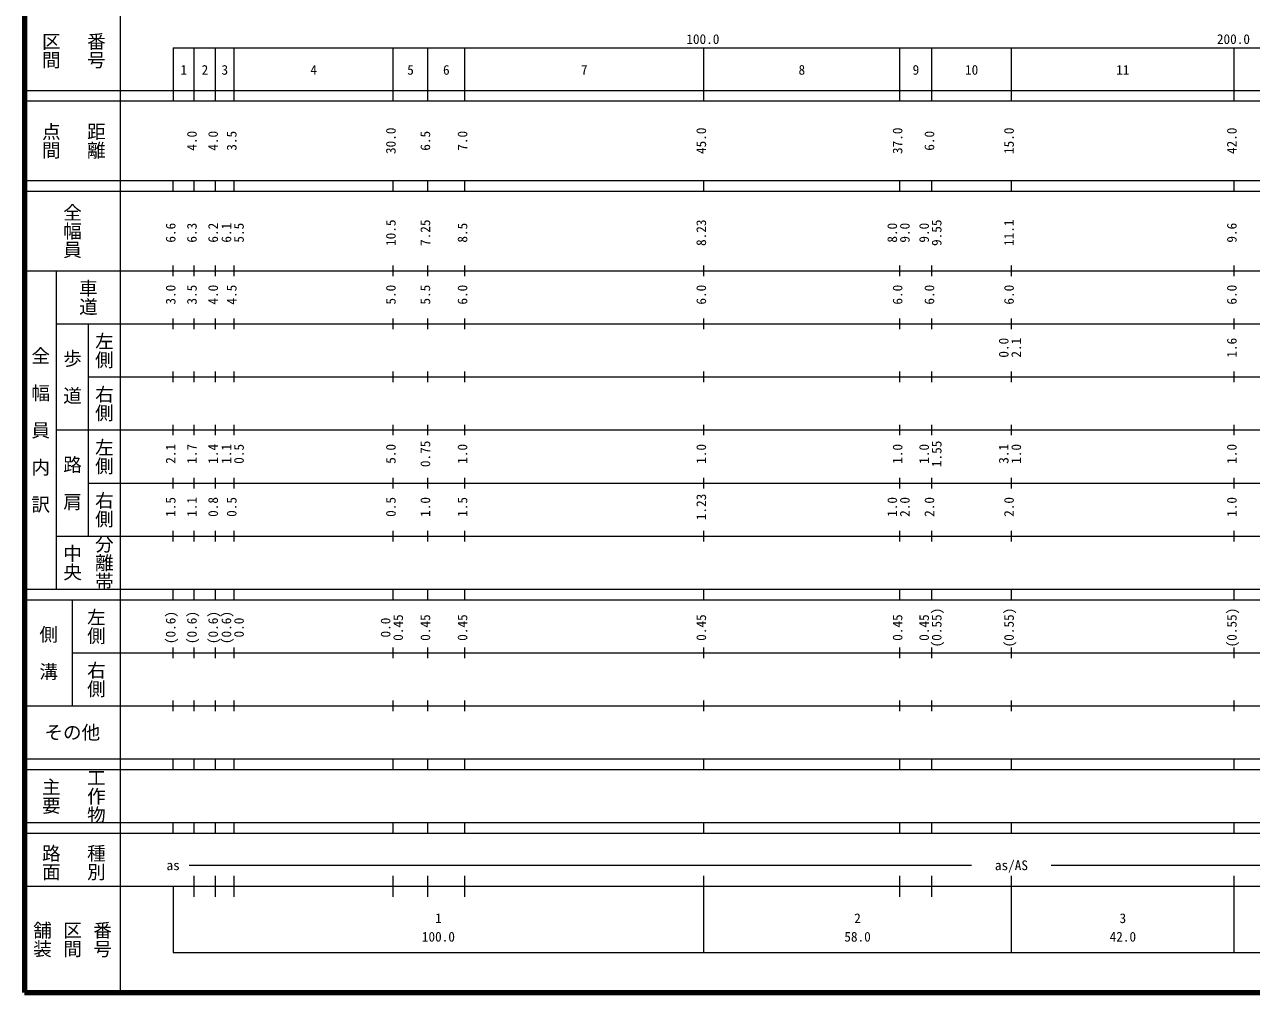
# Model space of a CAD drawing. Units: millimetres on the paper, enlarged 1000 times. Extents: x 40000 to 680000, y 20000 to 380000.
# Drawn here: x 40000 to 271242, y 20000 to 202409 of the extents above; entities that cross this region are included whole.
import ezdxf
from ezdxf.enums import TextEntityAlignment as Align

# ---------------------------------------------------------------- set-up
doc = ezdxf.new("R2010")
doc.units = ezdxf.units.MM
doc.header["$LTSCALE"] = 1000
doc.layers.add('M-TTL', color=2, linetype='Continuous', lineweight=140)
doc.layers.add('M-TTL-BAND', color=7, linetype='Continuous', lineweight=13)
doc.styles.add('@ＭＳ ゴシック', font='')
doc.styles.add('ＭＳ ゴシック', font='')
doc.styles.get('@ＭＳ ゴシック').set_extended_font_data('@MS Gothic')
doc.styles.get('ＭＳ ゴシック').set_extended_font_data('MS Gothic')

msp = doc.modelspace()

# ---------------------------------------------------------------- linework, layer by layer
at = {"layer": 'M-TTL'}
for p, q in [((40000, 380000), (40000, 20000)), ((40000, 20000), (680000, 20000))]:
    msp.add_line(p, q, dxfattribs=at)
at = {"layer": 'M-TTL-BAND'}
for p, q in [((58000, 370000), (58000, 20000)), ((68000, 198000), (579000, 198000)), ((68000, 198000), (68000, 188000)), ((72000, 188000), (72000, 198000)), ((76000, 188000), (76000, 198000)), ((79500, 188000), (79500, 198000)), ((109500, 188000), (109500, 198000)), ((116000, 188000), (116000, 198000)), ((123000, 188000), (123000, 198000)), ((168000, 188000), (168000, 198000)), ((205000, 188000), (205000, 198000)), ((211000, 188000), (211000, 198000)), ((226000, 188000), (226000, 198000)), ((268000, 188000), (268000, 198000)), ((40000, 190000), (579000, 190000)), ((40000, 188000), (579000, 188000)), ((40000, 173000), (579000, 173000)), ((68000, 171000), (68000, 173000)), ((72000, 171000), (72000, 173000)), ((76000, 171000), (76000, 173000)), ((79500, 171000), (79500, 173000)), ((109500, 171000), (109500, 173000)), ((116000, 171000), (116000, 173000)), ((123000, 171000), (123000, 173000)), ((168000, 171000), (168000, 173000)), ((205000, 171000), (205000, 173000)), ((211000, 171000), (211000, 173000)), ((226000, 171000), (226000, 173000)), ((268000, 171000), (268000, 173000)), ((40000, 171000), (579000, 171000)), ((40000, 156000), (579000, 156000)), ((46000, 96000), (46000, 156000)), ((68000, 155000), (68000, 157000)), ((72000, 155000), (72000, 157000)), ((76000, 155000), (76000, 157000)), ((79500, 155000), (79500, 157000)), ((109500, 155000), (109500, 157000)), ((116000, 155000), (116000, 157000)), ((123000, 155000), (123000, 157000)), ((168000, 155000), (168000, 157000)), ((205000, 155000), (205000, 157000)), ((211000, 155000), (211000, 157000)), ((226000, 155000), (226000, 157000)), ((268000, 155000), (268000, 157000)), ((46000, 146000), (579000, 146000)), ((52000, 146000), (52000, 106000)), ((68000, 145000), (68000, 147000)), ((72000, 145000), (72000, 147000)), ((76000, 145000), (76000, 147000)), ((79500, 145000), (79500, 147000)), ((109500, 145000), (109500, 147000)), ((116000, 145000), (116000, 147000)), ((123000, 145000), (123000, 147000)), ((168000, 145000), (168000, 147000)), ((205000, 145000), (205000, 147000)), ((211000, 145000), (211000, 147000)), ((226000, 145000), (226000, 147000)), ((268000, 145000), (268000, 147000)), ((68000, 135000), (68000, 137000)), ((72000, 135000), (72000, 137000)), ((76000, 135000), (76000, 137000)), ((79500, 135000), (79500, 137000)), ((109500, 135000), (109500, 137000)), ((116000, 135000), (116000, 137000)), ((123000, 135000), (123000, 137000)), ((168000, 135000), (168000, 137000)), ((205000, 135000), (205000, 137000)), ((211000, 135000), (211000, 137000)), ((226000, 135000), (226000, 137000)), ((268000, 135000), (268000, 137000)), ((52000, 136000), (579000, 136000)), ((46000, 126000), (579000, 126000)), ((68000, 125000), (68000, 127000)), ((72000, 125000), (72000, 127000)), ((76000, 125000), (76000, 127000)), ((79500, 125000), (79500, 127000)), ((109500, 125000), (109500, 127000)), ((116000, 125000), (116000, 127000)), ((123000, 125000), (123000, 127000)), ((168000, 125000), (168000, 127000)), ((205000, 125000), (205000, 127000)), ((211000, 125000), (211000, 127000)), ((226000, 125000), (226000, 127000)), ((268000, 125000), (268000, 127000)), ((52000, 116000), (579000, 116000)), ((68000, 115000), (68000, 117000)), ((72000, 115000), (72000, 117000)), ((76000, 115000), (76000, 117000)), ((79500, 115000), (79500, 117000)), ((109500, 115000), (109500, 117000)), ((116000, 115000), (116000, 117000)), ((123000, 115000), (123000, 117000)), ((168000, 115000), (168000, 117000)), ((205000, 115000), (205000, 117000)), ((211000, 115000), (211000, 117000)), ((226000, 115000), (226000, 117000)), ((268000, 115000), (268000, 117000)), ((68000, 105000), (68000, 107000)), ((72000, 105000), (72000, 107000)), ((76000, 105000), (76000, 107000)), ((79500, 105000), (79500, 107000)), ((109500, 105000), (109500, 107000)), ((116000, 105000), (116000, 107000)), ((123000, 105000), (123000, 107000)), ((168000, 105000), (168000, 107000)), ((205000, 105000), (205000, 107000)), ((211000, 105000), (211000, 107000)), ((226000, 105000), (226000, 107000)), ((268000, 105000), (268000, 107000)), ((46000, 106000), (579000, 106000)), ((40000, 96000), (579000, 96000)), ((68000, 94000), (68000, 96000)), ((72000, 94000), (72000, 96000)), ((76000, 94000), (76000, 96000)), ((79500, 94000), (79500, 96000)), ((109500, 94000), (109500, 96000)), ((116000, 94000), (116000, 96000)), ((123000, 94000), (123000, 96000)), ((168000, 94000), (168000, 96000)), ((205000, 94000), (205000, 96000)), ((211000, 94000), (211000, 96000)), ((226000, 94000), (226000, 96000)), ((268000, 94000), (268000, 96000)), ((40000, 94000), (579000, 94000)), ((49000, 94000), (49000, 74000)), ((49000, 84000), (579000, 84000)), ((68000, 83000), (68000, 85000)), ((72000, 83000), (72000, 85000)), ((76000, 83000), (76000, 85000)), ((79500, 83000), (79500, 85000)), ((109500, 83000), (109500, 85000)), ((116000, 83000), (116000, 85000)), ((123000, 83000), (123000, 85000)), ((168000, 83000), (168000, 85000)), ((205000, 83000), (205000, 85000)), ((211000, 83000), (211000, 85000)), ((226000, 83000), (226000, 85000)), ((268000, 83000), (268000, 85000)), ((40000, 74000), (579000, 74000)), ((68000, 73000), (68000, 75000)), ((72000, 73000), (72000, 75000)), ((76000, 73000), (76000, 75000)), ((79500, 73000), (79500, 75000)), ((109500, 73000), (109500, 75000)), ((116000, 73000), (116000, 75000)), ((123000, 73000), (123000, 75000)), ((168000, 73000), (168000, 75000)), ((205000, 73000), (205000, 75000)), ((211000, 73000), (211000, 75000)), ((226000, 73000), (226000, 75000)), ((268000, 73000), (268000, 75000)), ((40000, 64000), (579000, 64000)), ((68000, 62000), (68000, 64000)), ((72000, 62000), (72000, 64000)), ((76000, 62000), (76000, 64000)), ((79500, 62000), (79500, 64000)), ((109500, 62000), (109500, 64000)), ((116000, 62000), (116000, 64000)), ((123000, 62000), (123000, 64000)), ((168000, 62000), (168000, 64000)), ((205000, 62000), (205000, 64000)), ((211000, 62000), (211000, 64000)), ((226000, 62000), (226000, 64000)), ((268000, 62000), (268000, 64000)), ((40000, 62000), (579000, 62000)), ((40000, 52000), (579000, 52000)), ((68000, 50000), (68000, 52000)), ((72000, 50000), (72000, 52000)), ((76000, 50000), (76000, 52000)), ((79500, 50000), (79500, 52000)), ((109500, 50000), (109500, 52000)), ((116000, 50000), (116000, 52000)), ((123000, 50000), (123000, 52000)), ((168000, 50000), (168000, 52000)), ((205000, 50000), (205000, 52000)), ((211000, 50000), (211000, 52000)), ((226000, 50000), (226000, 52000)), ((268000, 50000), (268000, 52000)), ((40000, 50000), (579000, 50000)), ((71000, 44000), (218500, 44000)), ((233500, 44000), (470500, 44000)), ((72000, 38000), (72000, 42000)), ((76000, 38000), (76000, 42000)), ((79500, 38000), (79500, 42000)), ((109500, 38000), (109500, 42000)), ((116000, 38000), (116000, 42000)), ((123000, 38000), (123000, 42000)), ((168000, 27500), (168000, 42000)), ((205000, 38000), (205000, 42000)), ((211000, 38000), (211000, 42000)), ((226000, 27500), (226000, 42000)), ((268000, 27500), (268000, 42000)), ((40000, 40000), (579000, 40000)), ((68000, 40000), (68000, 27500)), ((68000, 27500), (579000, 27500))]:
    msp.add_line(p, q, dxfattribs=at)

# ---------------------------------------------------------------- texts
at = {"layer": 'M-TTL-BAND', "style": '@ＭＳ ゴシック'}
for s, p in [('区間', (45000, 197500)), ('番号', (53500, 197500)), ('点間', (45000, 180500)), ('距離', (53500, 180500)), ('全幅員', (49000, 163500)), ('車道', (52000, 151000)), ('左側', (55000, 141000)), ('全\u3000幅\u3000員\u3000内\u3000訳', (43000, 126000)), ('歩\u3000道', (49000, 136000)), ('右側', (55000, 131000)), ('左側', (55000, 121000)), ('路\u3000肩', (49000, 116000)), ('右側', (55000, 111000)), ('中央', (49000, 101000)), ('分離帯', (55000, 101000)), ('左側', (53500, 89000)), ('側\u3000溝', (44500, 84000)), ('右側', (53500, 79000)), ('主要', (45000, 57000)), ('工作物', (53500, 57000)), ('路面', (45000, 44500)), ('種別', (53500, 44500)), ('舗装', (43333, 30000)), ('区間', (49000, 30000)), ('番号', (54667, 30000))]:
    msp.add_text(s, height=2566, rotation=270, dxfattribs=at).set_placement(p, align=Align.MIDDLE_CENTER)
at = {"layer": 'M-TTL-BAND', "style": 'ＭＳ ゴシック'}
for s, p in [('100.0', (167844, 198195)), ('200.0', (267844, 198195)), ('1', (70000, 192405)), ('2', (74000, 192405)), ('3', (77750, 192405)), ('4', (94500, 192405)), ('5', (112750, 192405)), ('6', (119500, 192405)), ('7', (145500, 192405)), ('8', (186500, 192405)), ('9', (208000, 192405)), ('10', (218500, 192405)), ('11', (247000, 192405)), ('as', (68000, 42500)), ('as/AS', (226000, 42500)), ('1', (118000, 32523)), ('2', (197000, 32523)), ('3', (247000, 32523)), ('100.0', (118000, 29033)), ('58.0', (197000, 29033)), ('42.0', (247000, 29033))]:
    msp.add_text(s, height=1833, dxfattribs=at).set_placement(p, align=Align.BOTTOM_CENTER)
for s, p in [('30.0', (110500, 180500)), ('45.0', (169000, 180500)), ('37.0', (206000, 180500)), ('15.0', (227000, 180500)), ('42.0', (269000, 180500)), ('4.0', (73000, 180500)), ('4.0', (77000, 180500)), ('3.5', (80500, 180500)), ('6.5', (117000, 180500)), ('7.0', (124000, 180500)), ('6.0', (212000, 180500)), ('6.6', (69000, 163174)), ('6.3', (73000, 163174)), ('6.2', (77000, 163174)), ('6.1', (79500, 163174)), ('5.5', (81870, 163174)), ('10.5', (110500, 163174)), ('7.25', (117000, 163174)), ('8.5', (124000, 163174)), ('8.23', (169000, 163174)), ('8.0', (205000, 163174)), ('9.0', (207370, 163174)), ('9.0', (211000, 163174)), ('9.55', (213370, 163174)), ('11.1', (227000, 163174)), ('9.6', (269000, 163174)), ('3.0', (69000, 151500)), ('3.5', (73000, 151500)), ('4.0', (77000, 151500)), ('4.5', (80500, 151500)), ('5.0', (110500, 151500)), ('5.5', (117000, 151500)), ('6.0', (124000, 151500)), ('6.0', (169000, 151500)), ('6.0', (206000, 151500)), ('6.0', (212000, 151500)), ('6.0', (227000, 151500)), ('6.0', (269000, 151500)), ('0.0', (226000, 141500)), ('2.1', (228370, 141500)), ('1.6', (269000, 141500)), ('2.1', (69000, 121500)), ('1.7', (73000, 121500)), ('1.4', (77000, 121500)), ('1.1', (79500, 121500)), ('0.5', (81870, 121500)), ('5.0', (110500, 121500)), ('0.75', (117000, 121500)), ('1.0', (124000, 121500)), ('1.0', (169000, 121500)), ('1.0', (206000, 121500)), ('1.0', (211000, 121500)), ('1.55', (213370, 121500)), ('3.1', (226000, 121500)), ('1.0', (228370, 121500)), ('1.0', (269000, 121500)), ('1.23', (169000, 111500)), ('1.5', (69000, 111500)), ('1.1', (73000, 111500)), ('0.8', (77000, 111500)), ('0.5', (80500, 111500)), ('0.5', (110500, 111500)), ('1.0', (117000, 111500)), ('1.5', (124000, 111500)), ('1.0', (205000, 111500)), ('2.0', (207370, 111500)), ('2.0', (212000, 111500)), ('2.0', (227000, 111500)), ('1.0', (269000, 111500)), ('(0.6)', (69000, 88764)), ('(0.6)', (73000, 88764)), ('(0.6)', (77000, 88764)), ('(0.6)', (79500, 88764)), ('0.0', (81870, 88764)), ('0.0', (109500, 88764)), ('0.45', (111870, 88764)), ('0.45', (117000, 88764)), ('0.45', (124000, 88764)), ('0.45', (169000, 88764)), ('0.45', (206000, 88764)), ('0.45', (211000, 88764)), ('(0.55)', (213370, 88764)), ('(0.55)', (227000, 88764)), ('(0.55)', (269000, 88764))]:
    msp.add_text(s, height=1833, rotation=90, dxfattribs=at).set_placement(p, align=Align.BOTTOM_CENTER)
msp.add_text('その他', height=2566, dxfattribs=at).set_placement((49000, 69000), align=Align.MIDDLE_CENTER)

doc.saveas('drawing.dxf')
